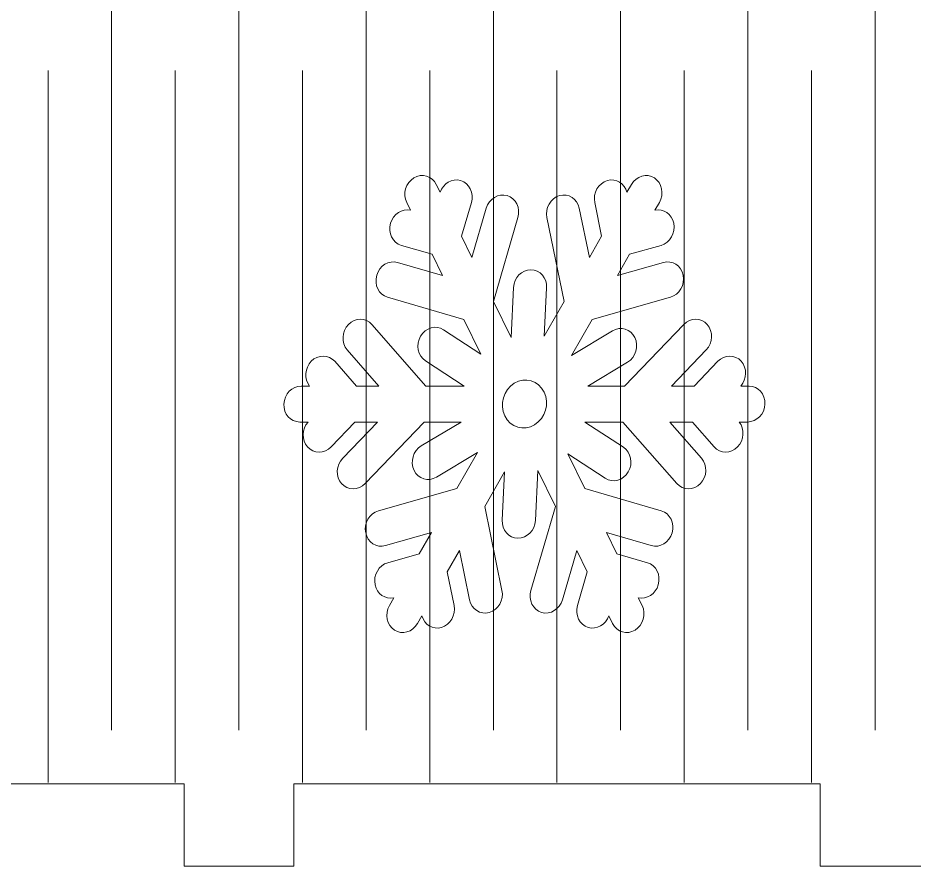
# Model space of a CAD drawing. Header units: centimetres. Extents: x -36.4 to 36.4, y -33.4 to 34.3.
# Drawn here: x -16.64 to -10.1, y -33.44 to -27.25 of the extents above; entities that cross this region are included whole.
import ezdxf

# ---------------------------------------------------------------- set-up
doc = ezdxf.new("R2010")
doc.units = ezdxf.units.CM
doc.header["$MEASUREMENT"] = 0
doc.layers.add('layer 1', color=7, linetype='Continuous')

msp = doc.modelspace()

# ---------------------------------------------------------------- linework, layer by layer
at = {"layer": 'layer 1', "color": 177, "lineweight": 9}
msp.add_open_spline([(-27.6892, -21.84068), (-27.6892, -21.84068), (-24.7123, -21.84068), (-24.7123, -21.84068), (-24.7123, -21.84068), (-24.7123, -21.84068), (-24.7123, -21.24066), (-24.7123, -21.24066), (-24.7123, -21.24066), (-24.7123, -21.24066), (-23.9123, -21.24066), (-23.9123, -21.24066), (-23.9123, -21.24066), (-23.9123, -21.24066), (-23.9123, -21.84068), (-23.9123, -21.84068), (-23.9123, -21.84068), (-23.9123, -21.84068), (-20.07128, -21.84068), (-20.07128, -21.84068), (-20.07128, -21.84068), (-20.07128, -21.84068), (-20.07128, -21.24066), (-20.07128, -21.24066), (-20.07128, -21.24066), (-20.07128, -21.24066), (-19.27128, -21.24066), (-19.27128, -21.24066), (-19.27128, -21.24066), (-19.27128, -21.24066), (-19.27128, -21.84068), (-19.27128, -21.84068), (-19.27128, -21.84068), (-19.27128, -21.84068), (-15.43028, -21.84068), (-15.43028, -21.84068), (-15.43028, -21.84068), (-15.43028, -21.84068), (-15.43028, -21.24066), (-15.43028, -21.24066), (-15.43028, -21.24066), (-15.43028, -21.24066), (-14.63028, -21.24066), (-14.63028, -21.24066), (-14.63028, -21.24066), (-14.63028, -21.24066), (-14.63028, -21.84068), (-14.63028, -21.84068), (-14.63028, -21.84068), (-14.63028, -21.84068), (-10.78924, -21.84068), (-10.78924, -21.84068), (-10.78924, -21.84068), (-10.78924, -21.84068), (-10.78924, -21.24066), (-10.78924, -21.24066), (-10.78924, -21.24066), (-10.78924, -21.24066), (-9.98924, -21.24066), (-9.98924, -21.24066), (-9.98924, -21.24066), (-9.98924, -21.24066), (-9.98924, -21.84068), (-9.98924, -21.84068), (-9.98924, -21.84068), (-9.98924, -21.84068), (-6.1482, -21.84068), (-6.1482, -21.84068), (-6.1482, -21.84068), (-6.1482, -21.84068), (-6.1482, -21.24066), (-6.1482, -21.24066), (-6.1482, -21.24066), (-6.1482, -21.24066), (-5.3482, -21.24066), (-5.3482, -21.24066), (-5.3482, -21.24066), (-5.3482, -21.24066), (-5.3482, -21.84068), (-5.3482, -21.84068), (-5.3482, -21.84068), (-5.3482, -21.84068), (-1.50718, -21.84068), (-1.50718, -21.84068), (-1.50718, -21.84068), (-1.50718, -21.84068), (-1.50718, -21.24066), (-1.50718, -21.24066), (-1.50718, -21.24066), (-1.50718, -21.24066), (-0.70718, -21.24066), (-0.70718, -21.24066), (-0.70718, -21.24066), (-0.70718, -21.24066), (-0.70718, -21.84068), (-0.70718, -21.84068), (-0.70718, -21.84068), (-0.70718, -21.84068), (3.13384, -21.84068), (3.13384, -21.84068), (3.13384, -21.84068), (3.13384, -21.84068), (3.13384, -21.24066), (3.13384, -21.24066), (3.13384, -21.24066), (3.13384, -21.24066), (3.93384, -21.24066), (3.93384, -21.24066), (3.93384, -21.24066), (3.93384, -21.24066), (3.93384, -21.84068), (3.93384, -21.84068), (3.93384, -21.84068), (3.93384, -21.84068), (6.91082, -21.84068), (6.91082, -21.84068), (6.91082, -21.84068), (6.91082, -21.84068), (6.91082, -21.24066), (6.91082, -21.24066), (6.91082, -21.24066), (6.91082, -21.24066), (7.71082, -21.24066), (7.71082, -21.24066), (7.71082, -21.24066), (7.71082, -25.30728), (7.71082, -29.37398), (7.71082, -33.44066), (7.71082, -33.44066), (7.71082, -33.44066), (6.91082, -33.44066), (6.91082, -33.44066), (6.91082, -33.44066), (6.91082, -33.44066), (6.91082, -32.84068), (6.91082, -32.84068), (6.91082, -32.84068), (6.91082, -32.84068), (3.93384, -32.84068), (3.93384, -32.84068), (3.93384, -32.84068), (3.93384, -32.84068), (3.93384, -33.44066), (3.93384, -33.44066), (3.93384, -33.44066), (3.93384, -33.44066), (3.13384, -33.44066), (3.13384, -33.44066), (3.13384, -33.44066), (3.13384, -33.44066), (3.13384, -32.84068), (3.13384, -32.84068), (3.13384, -32.84068), (3.13384, -32.84068), (-0.70718, -32.84068), (-0.70718, -32.84068), (-0.70718, -32.84068), (-0.70718, -32.84068), (-0.70718, -33.44066), (-0.70718, -33.44066), (-0.70718, -33.44066), (-0.70718, -33.44066), (-1.50718, -33.44066), (-1.50718, -33.44066), (-1.50718, -33.44066), (-1.50718, -33.44066), (-1.50718, -32.84068), (-1.50718, -32.84068), (-1.50718, -32.84068), (-1.50718, -32.84068), (-5.3482, -32.84068), (-5.3482, -32.84068), (-5.3482, -32.84068), (-5.3482, -32.84068), (-5.3482, -33.44066), (-5.3482, -33.44066), (-5.3482, -33.44066), (-5.3482, -33.44066), (-6.1482, -33.44066), (-6.1482, -33.44066), (-6.1482, -33.44066), (-6.1482, -33.44066), (-6.1482, -32.84068), (-6.1482, -32.84068), (-6.1482, -32.84068), (-6.1482, -32.84068), (-9.98924, -32.84068), (-9.98924, -32.84068), (-9.98924, -32.84068), (-9.98924, -32.84068), (-9.98924, -33.44066), (-9.98924, -33.44066), (-9.98924, -33.44066), (-9.98924, -33.44066), (-10.78924, -33.44066), (-10.78924, -33.44066), (-10.78924, -33.44066), (-10.78924, -33.44066), (-10.78924, -32.84068), (-10.78924, -32.84068), (-10.78924, -32.84068), (-10.78924, -32.84068), (-14.63028, -32.84068), (-14.63028, -32.84068), (-14.63028, -32.84068), (-14.63028, -32.84068), (-14.63028, -33.44066), (-14.63028, -33.44066), (-14.63028, -33.44066), (-14.63028, -33.44066), (-15.43028, -33.44066), (-15.43028, -33.44066), (-15.43028, -33.44066), (-15.43028, -33.44066), (-15.43028, -32.84068), (-15.43028, -32.84068), (-15.43028, -32.84068), (-15.43028, -32.84068), (-19.27128, -32.84068), (-19.27128, -32.84068), (-19.27128, -32.84068), (-19.27128, -32.84068), (-19.27128, -33.44066), (-19.27128, -33.44066), (-19.27128, -33.44066), (-19.27128, -33.44066), (-20.07128, -33.44066), (-20.07128, -33.44066), (-20.07128, -33.44066), (-20.07128, -33.44066), (-20.07128, -32.84068), (-20.07128, -32.84068), (-20.07128, -32.84068), (-20.07128, -32.84068), (-23.9123, -32.84068), (-23.9123, -32.84068), (-23.9123, -32.84068), (-23.9123, -32.84068), (-23.9123, -33.44066), (-23.9123, -33.44066), (-23.9123, -33.44066), (-23.9123, -33.44066), (-24.7123, -33.44066), (-24.7123, -33.44066), (-24.7123, -33.44066), (-24.7123, -33.44066), (-24.7123, -32.84068), (-24.7123, -32.84068), (-24.7123, -32.84068), (-24.7123, -32.84068), (-27.6892, -32.84068), (-27.6892, -32.84068), (-27.6892, -32.84068), (-27.6892, -32.84068), (-27.6892, -33.44066), (-27.6892, -33.44066), (-27.6892, -33.44066), (-27.6892, -33.44066), (-28.4892, -33.44066), (-28.4892, -33.44066), (-28.4892, -33.44066), (-28.4892, -29.374), (-28.4892, -25.30732), (-28.4892, -21.24066), (-28.4892, -21.24066), (-28.4892, -21.24066), (-27.6892, -21.24066), (-27.6892, -21.24066), (-27.6892, -21.24066), (-27.6892, -21.24066), (-27.6892, -21.84068), (-27.6892, -21.84068)], degree=3, knots=[0, 0, 0, 0, 0.0144928, 0.0144928, 0.0144928, 0.0144928, 0.0289855, 0.0289855, 0.0289855, 0.0289855, 0.0434783, 0.0434783, 0.0434783, 0.0434783, 0.057971, 0.057971, 0.057971, 0.057971, 0.0724638, 0.0724638, 0.0724638, 0.0724638, 0.0869565, 0.0869565, 0.0869565, 0.0869565, 0.1014493, 0.1014493, 0.1014493, 0.1014493, 0.115942, 0.115942, 0.115942, 0.115942, 0.1304348, 0.1304348, 0.1304348, 0.1304348, 0.1449275, 0.1449275, 0.1449275, 0.1449275, 0.1594203, 0.1594203, 0.1594203, 0.1594203, 0.173913, 0.173913, 0.173913, 0.173913, 0.1884058, 0.1884058, 0.1884058, 0.1884058, 0.2028986, 0.2028986, 0.2028986, 0.2028986, 0.2173913, 0.2173913, 0.2173913, 0.2173913, 0.2318841, 0.2318841, 0.2318841, 0.2318841, 0.2463768, 0.2463768, 0.2463768, 0.2463768, 0.2608696, 0.2608696, 0.2608696, 0.2608696, 0.2753623, 0.2753623, 0.2753623, 0.2753623, 0.2898551, 0.2898551, 0.2898551, 0.2898551, 0.3043478, 0.3043478, 0.3043478, 0.3043478, 0.3188406, 0.3188406, 0.3188406, 0.3188406, 0.3333333, 0.3333333, 0.3333333, 0.3333333, 0.3478261, 0.3478261, 0.3478261, 0.3478261, 0.3623188, 0.3623188, 0.3623188, 0.3623188, 0.3768116, 0.3768116, 0.3768116, 0.3768116, 0.3913043, 0.3913043, 0.3913043, 0.3913043, 0.4057971, 0.4057971, 0.4057971, 0.4057971, 0.4202899, 0.4202899, 0.4202899, 0.4202899, 0.4347826, 0.4347826, 0.4347826, 0.4347826, 0.4492754, 0.4492754, 0.4492754, 0.4492754, 0.4637681, 0.4637681, 0.4637681, 0.4637681, 0.4782609, 0.4782609, 0.4782609, 0.4782609, 0.4927536, 0.4927536, 0.4927536, 0.4927536, 0.5072464, 0.5072464, 0.5072464, 0.5072464, 0.5217391, 0.5217391, 0.5217391, 0.5217391, 0.5362319, 0.5362319, 0.5362319, 0.5362319, 0.5507246, 0.5507246, 0.5507246, 0.5507246, 0.5652174, 0.5652174, 0.5652174, 0.5652174, 0.5797101, 0.5797101, 0.5797101, 0.5797101, 0.5942029, 0.5942029, 0.5942029, 0.5942029, 0.6086957, 0.6086957, 0.6086957, 0.6086957, 0.6231884, 0.6231884, 0.6231884, 0.6231884, 0.6376812, 0.6376812, 0.6376812, 0.6376812, 0.6521739, 0.6521739, 0.6521739, 0.6521739, 0.6666667, 0.6666667, 0.6666667, 0.6666667, 0.6811594, 0.6811594, 0.6811594, 0.6811594, 0.6956522, 0.6956522, 0.6956522, 0.6956522, 0.7101449, 0.7101449, 0.7101449, 0.7101449, 0.7246377, 0.7246377, 0.7246377, 0.7246377, 0.7391304, 0.7391304, 0.7391304, 0.7391304, 0.7536232, 0.7536232, 0.7536232, 0.7536232, 0.7681159, 0.7681159, 0.7681159, 0.7681159, 0.7826087, 0.7826087, 0.7826087, 0.7826087, 0.7971014, 0.7971014, 0.7971014, 0.7971014, 0.8115942, 0.8115942, 0.8115942, 0.8115942, 0.826087, 0.826087, 0.826087, 0.826087, 0.8405797, 0.8405797, 0.8405797, 0.8405797, 0.8550725, 0.8550725, 0.8550725, 0.8550725, 0.8695652, 0.8695652, 0.8695652, 0.8695652, 0.884058, 0.884058, 0.884058, 0.884058, 0.8985507, 0.8985507, 0.8985507, 0.8985507, 0.9130435, 0.9130435, 0.9130435, 0.9130435, 0.9275362, 0.9275362, 0.9275362, 0.9275362, 0.942029, 0.942029, 0.942029, 0.942029, 0.9565217, 0.9565217, 0.9565217, 0.9565217, 0.9710145, 0.9710145, 0.9710145, 0.9710145, 1, 1, 1, 1], dxfattribs=at)
for points in [[(-15.95847, -22.23262), (-15.95847, -22.23262), (-15.95847, -32.44874), (-15.95847, -32.44874)], [(-15.03026, -22.23262), (-15.03026, -22.23262), (-15.03026, -32.44874), (-15.03026, -32.44874)], [(-14.10206, -22.23262), (-14.10206, -22.23262), (-14.10206, -32.44874), (-14.10206, -32.44874)], [(-13.17385, -22.23262), (-13.17385, -22.23262), (-13.17385, -32.44874), (-13.17385, -32.44874)], [(-12.24565, -22.23262), (-12.24565, -22.23262), (-12.24565, -32.44874), (-12.24565, -32.44874)], [(-11.31745, -22.23262), (-11.31745, -22.23262), (-11.31745, -32.44874), (-11.31745, -32.44874)], [(-10.38924, -22.23262), (-10.38924, -22.23262), (-10.38924, -32.44874), (-10.38924, -32.44874)], [(-16.42257, -32.83129), (-16.42257, -32.83129), (-16.42257, -27.6376), (-16.42257, -27.6376)], [(-15.49437, -32.83129), (-15.49437, -32.83129), (-15.49437, -27.6376), (-15.49437, -27.6376)], [(-14.56616, -32.83129), (-14.56616, -32.83129), (-14.56616, -27.63762), (-14.56616, -27.63762)], [(-13.63796, -32.83129), (-13.63796, -32.83129), (-13.63796, -27.63762), (-13.63796, -27.63762)], [(-12.70975, -32.83129), (-12.70975, -32.83129), (-12.70975, -27.6376), (-12.70975, -27.6376)], [(-11.78154, -32.83129), (-11.78154, -32.83129), (-11.78154, -27.6376), (-11.78154, -27.6376)], [(-10.85334, -32.83129), (-10.85334, -32.83129), (-10.85334, -27.63762), (-10.85334, -27.63762)]]:
    msp.add_open_spline(points, degree=3, dxfattribs=at)
at = {"layer": 'layer 1', "color": 7, "lineweight": 9}
for points, knots in [([(-13.32996, -29.00208), (-13.32996, -29.00208), (-13.22525, -28.64229), (-13.22525, -28.64229), (-13.22525, -28.64229), (-13.20492, -28.57246), (-13.13654, -28.53086), (-13.073, -28.54967), (-13.073, -28.54967), (-13.00947, -28.56848), (-12.97423, -28.64077), (-12.99455, -28.7106), (-12.99455, -28.7106), (-12.99455, -28.7106), (-13.17286, -29.32326), (-13.17286, -29.32326), (-13.17286, -29.32326), (-13.17286, -29.32326), (-13.04476, -29.58514), (-13.04476, -29.58514), (-13.04476, -29.58514), (-13.04476, -29.58514), (-13.02696, -29.22098), (-13.02696, -29.22098), (-13.02696, -29.22098), (-13.02341, -29.14865), (-12.96621, -29.09007), (-12.89961, -29.09054), (-12.89961, -29.09054), (-12.83299, -29.09103), (-12.78156, -29.15039), (-12.78508, -29.2227), (-12.78508, -29.2227), (-12.78508, -29.2227), (-12.8023, -29.57494), (-12.8023, -29.57494), (-12.8023, -29.57494), (-12.8023, -29.57494), (-12.65766, -29.32326), (-12.65766, -29.32326), (-12.65766, -29.32326), (-12.65766, -29.32326), (-12.78352, -28.71062), (-12.78352, -28.71062), (-12.78352, -28.71062), (-12.79786, -28.64079), (-12.75644, -28.5685), (-12.69129, -28.54969), (-12.69129, -28.54969), (-12.62614, -28.53087), (-12.56132, -28.57248), (-12.54698, -28.64231), (-12.54698, -28.64231), (-12.54698, -28.64231), (-12.47306, -29.00208), (-12.47306, -29.00208), (-12.47306, -29.00208), (-12.47306, -29.00208), (-12.38381, -28.8468), (-12.38381, -28.8468), (-12.38381, -28.8468), (-12.38381, -28.8468), (-12.43431, -28.60099), (-12.43431, -28.60099), (-12.43431, -28.60099), (-12.44865, -28.53117), (-12.40723, -28.45887), (-12.34208, -28.44005), (-12.34208, -28.44005), (-12.2791, -28.42186), (-12.21638, -28.46016), (-12.19934, -28.52587), (-12.19934, -28.52587), (-12.19934, -28.52587), (-12.16657, -28.46885), (-12.16657, -28.46885), (-12.16657, -28.46885), (-12.13057, -28.40622), (-12.05541, -28.38463), (-11.99926, -28.42079), (-11.99926, -28.42079), (-11.9431, -28.45695), (-11.92666, -28.53751), (-11.96266, -28.60014), (-11.96266, -28.60014), (-11.96266, -28.60014), (-11.99543, -28.65715), (-11.99543, -28.65715), (-11.99543, -28.65715), (-11.93247, -28.64297), (-11.8715, -28.68429), (-11.8578, -28.75185), (-11.8578, -28.75185), (-11.84363, -28.82174), (-11.88525, -28.89391), (-11.95042, -28.91254), (-11.95042, -28.91254), (-11.95042, -28.91254), (-12.1799, -28.97809), (-12.1799, -28.97809), (-12.1799, -28.97809), (-12.1799, -28.97809), (-12.26915, -29.13338), (-12.26915, -29.13338), (-12.26915, -29.13338), (-12.26915, -29.13338), (-11.93328, -29.03744), (-11.93328, -29.03744), (-11.93328, -29.03744), (-11.86811, -29.01881), (-11.8034, -29.06062), (-11.78923, -29.13051), (-11.78923, -29.13051), (-11.77506, -29.20038), (-11.81667, -29.27256), (-11.88186, -29.29118), (-11.88186, -29.29118), (-11.88186, -29.29118), (-12.45375, -29.45455), (-12.45375, -29.45455), (-12.45375, -29.45455), (-12.45375, -29.45455), (-12.60428, -29.71644), (-12.60428, -29.71644), (-12.60428, -29.71644), (-12.60428, -29.71644), (-12.30487, -29.53645), (-12.30487, -29.53645), (-12.30487, -29.53645), (-12.24541, -29.5007), (-12.17225, -29.52283), (-12.14202, -29.58568), (-12.14202, -29.58568), (-12.11177, -29.64856), (-12.1356, -29.72899), (-12.19505, -29.76472), (-12.19505, -29.76472), (-12.19505, -29.76472), (-12.48461, -29.9388), (-12.48461, -29.9388), (-12.48461, -29.9388), (-12.48461, -29.9388), (-12.21688, -29.9388), (-12.21688, -29.9388), (-12.21688, -29.9388), (-12.21688, -29.9388), (-11.78484, -29.48954), (-11.78484, -29.48954), (-11.78484, -29.48954), (-11.73559, -29.43833), (-11.65873, -29.43822), (-11.61374, -29.48927), (-11.61374, -29.48927), (-11.56874, -29.54035), (-11.57221, -29.62376), (-11.62145, -29.67497), (-11.62145, -29.67497), (-11.62145, -29.67497), (-11.87516, -29.9388), (-11.87516, -29.9388), (-11.87516, -29.9388), (-11.87516, -29.9388), (-11.70994, -29.9388), (-11.70994, -29.9388), (-11.70994, -29.9388), (-11.70994, -29.9388), (-11.53659, -29.75855), (-11.53659, -29.75855), (-11.53659, -29.75855), (-11.48736, -29.70734), (-11.4105, -29.70723), (-11.3655, -29.7583), (-11.3655, -29.7583), (-11.32199, -29.80767), (-11.32379, -29.88729), (-11.3685, -29.9388), (-11.3685, -29.9388), (-11.3685, -29.9388), (-11.30785, -29.9388), (-11.30785, -29.9388), (-11.30785, -29.9388), (-11.24123, -29.9388), (-11.1894, -29.99779), (-11.1925, -30.0701), (-11.1925, -30.0701), (-11.19559, -30.14241), (-11.25247, -30.2014), (-11.31909, -30.2014), (-11.31909, -30.2014), (-11.31909, -30.2014), (-11.37974, -30.2014), (-11.37974, -30.2014), (-11.37974, -30.2014), (-11.33944, -30.2529), (-11.34446, -30.33254), (-11.3922, -30.38193), (-11.3922, -30.38193), (-11.44157, -30.43299), (-11.51842, -30.43287), (-11.56328, -30.38167), (-11.56328, -30.38167), (-11.56328, -30.38167), (-11.72121, -30.2014), (-11.72121, -30.2014), (-11.72121, -30.2014), (-11.72121, -30.2014), (-11.88641, -30.2014), (-11.88641, -30.2014), (-11.88641, -30.2014), (-11.88641, -30.2014), (-11.65528, -30.46525), (-11.65528, -30.46525), (-11.65528, -30.46525), (-11.61043, -30.51645), (-11.6141, -30.59987), (-11.66347, -30.65094), (-11.66347, -30.65094), (-11.71283, -30.702), (-11.78968, -30.70188), (-11.83455, -30.65068), (-11.83455, -30.65068), (-11.83455, -30.65068), (-12.22812, -30.2014), (-12.22812, -30.2014), (-12.22812, -30.2014), (-12.22812, -30.2014), (-12.50674, -30.2014), (-12.50674, -30.2014), (-12.50674, -30.2014), (-12.50674, -30.2014), (-12.22515, -30.38557), (-12.22515, -30.38557), (-12.22515, -30.38557), (-12.16923, -30.42214), (-12.15328, -30.50286), (-12.18965, -30.56524), (-12.18965, -30.56524), (-12.22602, -30.62763), (-12.30129, -30.64869), (-12.3572, -30.61211), (-12.3572, -30.61211), (-12.3572, -30.61211), (-12.62957, -30.43398), (-12.62957, -30.43398), (-12.62957, -30.43398), (-12.62957, -30.43398), (-12.50646, -30.68566), (-12.50646, -30.68566), (-12.50646, -30.68566), (-12.50646, -30.68566), (-11.94855, -30.84903), (-11.94855, -30.84903), (-11.94855, -30.84903), (-11.88495, -30.86766), (-11.84952, -30.93983), (-11.86967, -31.0097), (-11.86967, -31.0097), (-11.88982, -31.07959), (-11.95812, -31.1214), (-12.02169, -31.10277), (-12.02169, -31.10277), (-12.02169, -31.10277), (-12.34935, -31.00683), (-12.34935, -31.00683), (-12.34935, -31.00683), (-12.34935, -31.00683), (-12.27339, -31.16212), (-12.27339, -31.16212), (-12.27339, -31.16212), (-12.27339, -31.16212), (-12.04954, -31.22766), (-12.04954, -31.22766), (-12.04954, -31.22766), (-11.98595, -31.24628), (-11.95051, -31.31846), (-11.97067, -31.38833), (-11.97067, -31.38833), (-11.99015, -31.45593), (-12.05467, -31.49725), (-12.1164, -31.48305), (-12.1164, -31.48305), (-12.1164, -31.48305), (-12.08851, -31.54007), (-12.08851, -31.54007), (-12.08851, -31.54007), (-12.05787, -31.6027), (-12.08121, -31.68326), (-12.14047, -31.71942), (-12.14047, -31.71942), (-12.19972, -31.75559), (-12.27302, -31.734), (-12.30366, -31.67137), (-12.30366, -31.67137), (-12.30366, -31.67137), (-12.33155, -31.61435), (-12.33155, -31.61435), (-12.33155, -31.61435), (-12.35422, -31.68005), (-12.42022, -31.71835), (-12.48164, -31.70016), (-12.48164, -31.70016), (-12.54517, -31.68135), (-12.58041, -31.60904), (-12.56009, -31.53923), (-12.56009, -31.53923), (-12.56009, -31.53923), (-12.48854, -31.29342), (-12.48854, -31.29342), (-12.48854, -31.29342), (-12.48854, -31.29342), (-12.5645, -31.13813), (-12.5645, -31.13813), (-12.5645, -31.13813), (-12.5645, -31.13813), (-12.66922, -31.4979), (-12.66922, -31.4979), (-12.66922, -31.4979), (-12.68954, -31.56774), (-12.75793, -31.60934), (-12.82146, -31.59053), (-12.82146, -31.59053), (-12.885, -31.57171), (-12.92024, -31.49942), (-12.89991, -31.42959), (-12.89991, -31.42959), (-12.89991, -31.42959), (-12.7216, -30.81696), (-12.7216, -30.81696), (-12.7216, -30.81696), (-12.7216, -30.81696), (-12.84969, -30.55509), (-12.84969, -30.55509), (-12.84969, -30.55509), (-12.84969, -30.55509), (-12.86751, -30.91924), (-12.86751, -30.91924), (-12.86751, -30.91924), (-12.87105, -30.99156), (-12.92826, -31.05014), (-12.99486, -31.04967), (-12.99486, -31.04967), (-13.06148, -31.04919), (-13.11291, -30.98982), (-13.10938, -30.91751), (-13.10938, -30.91751), (-13.10938, -30.91751), (-13.09216, -30.56528), (-13.09216, -30.56528), (-13.09216, -30.56528), (-13.09216, -30.56528), (-13.2368, -30.81694), (-13.2368, -30.81694), (-13.2368, -30.81694), (-13.2368, -30.81694), (-13.11095, -31.42959), (-13.11095, -31.42959), (-13.11095, -31.42959), (-13.0966, -31.49942), (-13.13803, -31.57171), (-13.20317, -31.59053), (-13.20317, -31.59053), (-13.26832, -31.60934), (-13.33315, -31.56774), (-13.34749, -31.4979), (-13.34749, -31.4979), (-13.34749, -31.4979), (-13.4214, -31.13811), (-13.4214, -31.13811), (-13.4214, -31.13811), (-13.4214, -31.13811), (-13.51066, -31.2934), (-13.51066, -31.2934), (-13.51066, -31.2934), (-13.51066, -31.2934), (-13.46016, -31.53923), (-13.46016, -31.53923), (-13.46016, -31.53923), (-13.44581, -31.60906), (-13.48724, -31.68135), (-13.55239, -31.70016), (-13.55239, -31.70016), (-13.61538, -31.71835), (-13.67808, -31.68005), (-13.69513, -31.61435), (-13.69513, -31.61435), (-13.69513, -31.61435), (-13.7279, -31.67137), (-13.7279, -31.67137), (-13.7279, -31.67137), (-13.7639, -31.734), (-13.83905, -31.75559), (-13.89521, -31.71942), (-13.89521, -31.71942), (-13.95137, -31.68326), (-13.96781, -31.6027), (-13.93181, -31.54007), (-13.93181, -31.54007), (-13.93181, -31.54007), (-13.89904, -31.48305), (-13.89904, -31.48305), (-13.89904, -31.48305), (-13.962, -31.49723), (-14.02296, -31.45591), (-14.03666, -31.38835), (-14.03666, -31.38835), (-14.05083, -31.31846), (-14.00922, -31.24628), (-13.94405, -31.22766), (-13.94405, -31.22766), (-13.94405, -31.22766), (-13.71457, -31.1621), (-13.71457, -31.1621), (-13.71457, -31.1621), (-13.71457, -31.1621), (-13.62533, -31.00683), (-13.62533, -31.00683), (-13.62533, -31.00683), (-13.62533, -31.00683), (-13.96118, -31.10277), (-13.96118, -31.10277), (-13.96118, -31.10277), (-14.02636, -31.1214), (-14.09107, -31.07959), (-14.10524, -31.0097), (-14.10524, -31.0097), (-14.11941, -30.93983), (-14.0778, -30.86766), (-14.01261, -30.84903), (-14.01261, -30.84903), (-14.01261, -30.84903), (-13.44073, -30.68566), (-13.44073, -30.68566), (-13.44073, -30.68566), (-13.44073, -30.68566), (-13.29019, -30.42376), (-13.29019, -30.42376), (-13.29019, -30.42376), (-13.29019, -30.42376), (-13.5896, -30.60377), (-13.5896, -30.60377), (-13.5896, -30.60377), (-13.64906, -30.63952), (-13.72222, -30.61738), (-13.75245, -30.55453), (-13.75245, -30.55453), (-13.7827, -30.49166), (-13.75886, -30.41123), (-13.69942, -30.3755), (-13.69942, -30.3755), (-13.69942, -30.3755), (-13.40982, -30.2014), (-13.40982, -30.2014), (-13.40982, -30.2014), (-13.40982, -30.2014), (-13.67759, -30.2014), (-13.67759, -30.2014), (-13.67759, -30.2014), (-13.67759, -30.2014), (-14.10962, -30.65068), (-14.10962, -30.65068), (-14.10962, -30.65068), (-14.15887, -30.70188), (-14.23573, -30.702), (-14.28073, -30.65094), (-14.28073, -30.65094), (-14.32572, -30.59987), (-14.32225, -30.51645), (-14.27302, -30.46525), (-14.27302, -30.46525), (-14.27302, -30.46525), (-14.01929, -30.2014), (-14.01929, -30.2014), (-14.01929, -30.2014), (-14.01929, -30.2014), (-14.18449, -30.2014), (-14.18449, -30.2014), (-14.18449, -30.2014), (-14.18449, -30.2014), (-14.35786, -30.38167), (-14.35786, -30.38167), (-14.35786, -30.38167), (-14.40711, -30.43287), (-14.48397, -30.43299), (-14.52896, -30.38193), (-14.52896, -30.38193), (-14.57247, -30.33254), (-14.57067, -30.2529), (-14.52597, -30.2014), (-14.52597, -30.2014), (-14.52597, -30.2014), (-14.58661, -30.2014), (-14.58661, -30.2014), (-14.58661, -30.2014), (-14.65324, -30.2014), (-14.70506, -30.14241), (-14.70197, -30.0701), (-14.70197, -30.0701), (-14.69887, -29.99779), (-14.64199, -29.9388), (-14.57537, -29.9388), (-14.57537, -29.9388), (-14.57537, -29.9388), (-14.51473, -29.9388), (-14.51473, -29.9388), (-14.51473, -29.9388), (-14.555, -29.88729), (-14.54999, -29.80767), (-14.50225, -29.75828), (-14.50225, -29.75828), (-14.45288, -29.70723), (-14.37603, -29.70734), (-14.33117, -29.75855), (-14.33117, -29.75855), (-14.33117, -29.75855), (-14.17325, -29.9388), (-14.17325, -29.9388), (-14.17325, -29.9388), (-14.17325, -29.9388), (-14.00807, -29.9388), (-14.00807, -29.9388), (-14.00807, -29.9388), (-14.00807, -29.9388), (-14.23919, -29.67497), (-14.23919, -29.67497), (-14.23919, -29.67497), (-14.28404, -29.62376), (-14.28037, -29.54035), (-14.231, -29.48927), (-14.231, -29.48927), (-14.18163, -29.43822), (-14.10478, -29.43833), (-14.05992, -29.48954), (-14.05992, -29.48954), (-14.05992, -29.48954), (-13.66635, -29.9388), (-13.66635, -29.9388), (-13.66635, -29.9388), (-13.66635, -29.9388), (-13.38774, -29.9388), (-13.38774, -29.9388), (-13.38774, -29.9388), (-13.38774, -29.9388), (-13.66932, -29.75463), (-13.66932, -29.75463), (-13.66932, -29.75463), (-13.72523, -29.71805), (-13.74118, -29.63734), (-13.70481, -29.57495), (-13.70481, -29.57495), (-13.66844, -29.51257), (-13.59318, -29.49151), (-13.53726, -29.52808), (-13.53726, -29.52808), (-13.53726, -29.52808), (-13.26492, -29.70623), (-13.26492, -29.70623), (-13.26492, -29.70623), (-13.26492, -29.70623), (-13.38803, -29.45455), (-13.38803, -29.45455), (-13.38803, -29.45455), (-13.38803, -29.45455), (-13.9459, -29.29118), (-13.9459, -29.29118), (-13.9459, -29.29118), (-14.0095, -29.27256), (-14.04493, -29.20038), (-14.02478, -29.13051), (-14.02478, -29.13051), (-14.00462, -29.06062), (-13.93633, -29.01881), (-13.87275, -29.03744), (-13.87275, -29.03744), (-13.87275, -29.03744), (-13.54511, -29.13338), (-13.54511, -29.13338), (-13.54511, -29.13338), (-13.54511, -29.13338), (-13.62107, -28.97809), (-13.62107, -28.97809), (-13.62107, -28.97809), (-13.62107, -28.97809), (-13.84494, -28.91254), (-13.84494, -28.91254), (-13.84494, -28.91254), (-13.90852, -28.89391), (-13.94395, -28.82174), (-13.9238, -28.75185), (-13.9238, -28.75185), (-13.90432, -28.68429), (-13.83981, -28.64297), (-13.77807, -28.65715), (-13.77807, -28.65715), (-13.77807, -28.65715), (-13.80596, -28.60014), (-13.80596, -28.60014), (-13.80596, -28.60014), (-13.83659, -28.53751), (-13.81325, -28.45695), (-13.754, -28.42079), (-13.754, -28.42079), (-13.69475, -28.38463), (-13.62144, -28.40622), (-13.59081, -28.46885), (-13.59081, -28.46885), (-13.59081, -28.46885), (-13.56292, -28.52587), (-13.56292, -28.52587), (-13.56292, -28.52587), (-13.54026, -28.46016), (-13.47428, -28.42184), (-13.41283, -28.44004), (-13.41283, -28.44004), (-13.34929, -28.45885), (-13.31405, -28.53114), (-13.33438, -28.60097), (-13.33438, -28.60097), (-13.33438, -28.60097), (-13.40592, -28.8468), (-13.40592, -28.8468), (-13.40592, -28.8468), (-13.40592, -28.8468), (-13.32996, -29.00208), (-13.32996, -29.00208)], [0, 0, 0, 0, 0.0063694, 0.0063694, 0.0063694, 0.0063694, 0.0127389, 0.0127389, 0.0127389, 0.0127389, 0.0191083, 0.0191083, 0.0191083, 0.0191083, 0.0254777, 0.0254777, 0.0254777, 0.0254777, 0.0318471, 0.0318471, 0.0318471, 0.0318471, 0.0382166, 0.0382166, 0.0382166, 0.0382166, 0.044586, 0.044586, 0.044586, 0.044586, 0.0509554, 0.0509554, 0.0509554, 0.0509554, 0.0573248, 0.0573248, 0.0573248, 0.0573248, 0.0636943, 0.0636943, 0.0636943, 0.0636943, 0.0700637, 0.0700637, 0.0700637, 0.0700637, 0.0764331, 0.0764331, 0.0764331, 0.0764331, 0.0828025, 0.0828025, 0.0828025, 0.0828025, 0.089172, 0.089172, 0.089172, 0.089172, 0.0955414, 0.0955414, 0.0955414, 0.0955414, 0.1019108, 0.1019108, 0.1019108, 0.1019108, 0.1082803, 0.1082803, 0.1082803, 0.1082803, 0.1146497, 0.1146497, 0.1146497, 0.1146497, 0.1210191, 0.1210191, 0.1210191, 0.1210191, 0.1273885, 0.1273885, 0.1273885, 0.1273885, 0.133758, 0.133758, 0.133758, 0.133758, 0.1401274, 0.1401274, 0.1401274, 0.1401274, 0.1464968, 0.1464968, 0.1464968, 0.1464968, 0.1528662, 0.1528662, 0.1528662, 0.1528662, 0.1592357, 0.1592357, 0.1592357, 0.1592357, 0.1656051, 0.1656051, 0.1656051, 0.1656051, 0.1719745, 0.1719745, 0.1719745, 0.1719745, 0.1783439, 0.1783439, 0.1783439, 0.1783439, 0.1847134, 0.1847134, 0.1847134, 0.1847134, 0.1910828, 0.1910828, 0.1910828, 0.1910828, 0.1974522, 0.1974522, 0.1974522, 0.1974522, 0.2038217, 0.2038217, 0.2038217, 0.2038217, 0.2101911, 0.2101911, 0.2101911, 0.2101911, 0.2165605, 0.2165605, 0.2165605, 0.2165605, 0.2229299, 0.2229299, 0.2229299, 0.2229299, 0.2292994, 0.2292994, 0.2292994, 0.2292994, 0.2356688, 0.2356688, 0.2356688, 0.2356688, 0.2420382, 0.2420382, 0.2420382, 0.2420382, 0.2484076, 0.2484076, 0.2484076, 0.2484076, 0.2547771, 0.2547771, 0.2547771, 0.2547771, 0.2611465, 0.2611465, 0.2611465, 0.2611465, 0.2675159, 0.2675159, 0.2675159, 0.2675159, 0.2738854, 0.2738854, 0.2738854, 0.2738854, 0.2802548, 0.2802548, 0.2802548, 0.2802548, 0.2866242, 0.2866242, 0.2866242, 0.2866242, 0.2929936, 0.2929936, 0.2929936, 0.2929936, 0.2993631, 0.2993631, 0.2993631, 0.2993631, 0.3057325, 0.3057325, 0.3057325, 0.3057325, 0.3121019, 0.3121019, 0.3121019, 0.3121019, 0.3184713, 0.3184713, 0.3184713, 0.3184713, 0.3248408, 0.3248408, 0.3248408, 0.3248408, 0.3312102, 0.3312102, 0.3312102, 0.3312102, 0.3375796, 0.3375796, 0.3375796, 0.3375796, 0.343949, 0.343949, 0.343949, 0.343949, 0.3503185, 0.3503185, 0.3503185, 0.3503185, 0.3566879, 0.3566879, 0.3566879, 0.3566879, 0.3630573, 0.3630573, 0.3630573, 0.3630573, 0.3694268, 0.3694268, 0.3694268, 0.3694268, 0.3757962, 0.3757962, 0.3757962, 0.3757962, 0.3821656, 0.3821656, 0.3821656, 0.3821656, 0.388535, 0.388535, 0.388535, 0.388535, 0.3949045, 0.3949045, 0.3949045, 0.3949045, 0.4012739, 0.4012739, 0.4012739, 0.4012739, 0.4076433, 0.4076433, 0.4076433, 0.4076433, 0.4140127, 0.4140127, 0.4140127, 0.4140127, 0.4203822, 0.4203822, 0.4203822, 0.4203822, 0.4267516, 0.4267516, 0.4267516, 0.4267516, 0.433121, 0.433121, 0.433121, 0.433121, 0.4394904, 0.4394904, 0.4394904, 0.4394904, 0.4458599, 0.4458599, 0.4458599, 0.4458599, 0.4522293, 0.4522293, 0.4522293, 0.4522293, 0.4585987, 0.4585987, 0.4585987, 0.4585987, 0.4649682, 0.4649682, 0.4649682, 0.4649682, 0.4713376, 0.4713376, 0.4713376, 0.4713376, 0.477707, 0.477707, 0.477707, 0.477707, 0.4840764, 0.4840764, 0.4840764, 0.4840764, 0.4904459, 0.4904459, 0.4904459, 0.4904459, 0.4968153, 0.4968153, 0.4968153, 0.4968153, 0.5031847, 0.5031847, 0.5031847, 0.5031847, 0.5095541, 0.5095541, 0.5095541, 0.5095541, 0.5159236, 0.5159236, 0.5159236, 0.5159236, 0.522293, 0.522293, 0.522293, 0.522293, 0.5286624, 0.5286624, 0.5286624, 0.5286624, 0.5350318, 0.5350318, 0.5350318, 0.5350318, 0.5414013, 0.5414013, 0.5414013, 0.5414013, 0.5477707, 0.5477707, 0.5477707, 0.5477707, 0.5541401, 0.5541401, 0.5541401, 0.5541401, 0.5605096, 0.5605096, 0.5605096, 0.5605096, 0.566879, 0.566879, 0.566879, 0.566879, 0.5732484, 0.5732484, 0.5732484, 0.5732484, 0.5796178, 0.5796178, 0.5796178, 0.5796178, 0.5859873, 0.5859873, 0.5859873, 0.5859873, 0.5923567, 0.5923567, 0.5923567, 0.5923567, 0.5987261, 0.5987261, 0.5987261, 0.5987261, 0.6050955, 0.6050955, 0.6050955, 0.6050955, 0.611465, 0.611465, 0.611465, 0.611465, 0.6178344, 0.6178344, 0.6178344, 0.6178344, 0.6242038, 0.6242038, 0.6242038, 0.6242038, 0.6305732, 0.6305732, 0.6305732, 0.6305732, 0.6369427, 0.6369427, 0.6369427, 0.6369427, 0.6433121, 0.6433121, 0.6433121, 0.6433121, 0.6496815, 0.6496815, 0.6496815, 0.6496815, 0.656051, 0.656051, 0.656051, 0.656051, 0.6624204, 0.6624204, 0.6624204, 0.6624204, 0.6687898, 0.6687898, 0.6687898, 0.6687898, 0.6751592, 0.6751592, 0.6751592, 0.6751592, 0.6815287, 0.6815287, 0.6815287, 0.6815287, 0.6878981, 0.6878981, 0.6878981, 0.6878981, 0.6942675, 0.6942675, 0.6942675, 0.6942675, 0.7006369, 0.7006369, 0.7006369, 0.7006369, 0.7070064, 0.7070064, 0.7070064, 0.7070064, 0.7133758, 0.7133758, 0.7133758, 0.7133758, 0.7197452, 0.7197452, 0.7197452, 0.7197452, 0.7261146, 0.7261146, 0.7261146, 0.7261146, 0.7324841, 0.7324841, 0.7324841, 0.7324841, 0.7388535, 0.7388535, 0.7388535, 0.7388535, 0.7452229, 0.7452229, 0.7452229, 0.7452229, 0.7515924, 0.7515924, 0.7515924, 0.7515924, 0.7579618, 0.7579618, 0.7579618, 0.7579618, 0.7643312, 0.7643312, 0.7643312, 0.7643312, 0.7707006, 0.7707006, 0.7707006, 0.7707006, 0.7770701, 0.7770701, 0.7770701, 0.7770701, 0.7834395, 0.7834395, 0.7834395, 0.7834395, 0.7898089, 0.7898089, 0.7898089, 0.7898089, 0.7961783, 0.7961783, 0.7961783, 0.7961783, 0.8025478, 0.8025478, 0.8025478, 0.8025478, 0.8089172, 0.8089172, 0.8089172, 0.8089172, 0.8152866, 0.8152866, 0.8152866, 0.8152866, 0.8216561, 0.8216561, 0.8216561, 0.8216561, 0.8280255, 0.8280255, 0.8280255, 0.8280255, 0.8343949, 0.8343949, 0.8343949, 0.8343949, 0.8407643, 0.8407643, 0.8407643, 0.8407643, 0.8471338, 0.8471338, 0.8471338, 0.8471338, 0.8535032, 0.8535032, 0.8535032, 0.8535032, 0.8598726, 0.8598726, 0.8598726, 0.8598726, 0.866242, 0.866242, 0.866242, 0.866242, 0.8726115, 0.8726115, 0.8726115, 0.8726115, 0.8789809, 0.8789809, 0.8789809, 0.8789809, 0.8853503, 0.8853503, 0.8853503, 0.8853503, 0.8917197, 0.8917197, 0.8917197, 0.8917197, 0.8980892, 0.8980892, 0.8980892, 0.8980892, 0.9044586, 0.9044586, 0.9044586, 0.9044586, 0.910828, 0.910828, 0.910828, 0.910828, 0.9171975, 0.9171975, 0.9171975, 0.9171975, 0.9235669, 0.9235669, 0.9235669, 0.9235669, 0.9299363, 0.9299363, 0.9299363, 0.9299363, 0.9363057, 0.9363057, 0.9363057, 0.9363057, 0.9426752, 0.9426752, 0.9426752, 0.9426752, 0.9490446, 0.9490446, 0.9490446, 0.9490446, 0.955414, 0.955414, 0.955414, 0.955414, 0.9617834, 0.9617834, 0.9617834, 0.9617834, 0.9681529, 0.9681529, 0.9681529, 0.9681529, 0.9745223, 0.9745223, 0.9745223, 0.9745223, 0.9808917, 0.9808917, 0.9808917, 0.9808917, 0.9872611, 0.9872611, 0.9872611, 0.9872611, 1, 1, 1, 1]), ([(-13.02123, -29.9188), (-13.1002, -29.96699), (-13.13117, -30.074), (-13.09036, -30.15745), (-13.09036, -30.15745), (-13.04954, -30.24092), (-12.9522, -30.26958), (-12.87323, -30.22139), (-12.87323, -30.22139), (-12.79428, -30.1732), (-12.76326, -30.06623), (-12.80409, -29.98277), (-12.80409, -29.98277), (-12.84491, -29.8993), (-12.94228, -29.87064), (-13.02123, -29.9188)], [0, 0, 0, 0, 0.2, 0.2, 0.2, 0.2, 0.4, 0.4, 0.4, 0.4, 0.6, 0.6, 0.6, 0.6, 1, 1, 1, 1])]:
    msp.add_open_spline(points, degree=3, knots=knots, dxfattribs=at)

doc.saveas('drawing.dxf')
